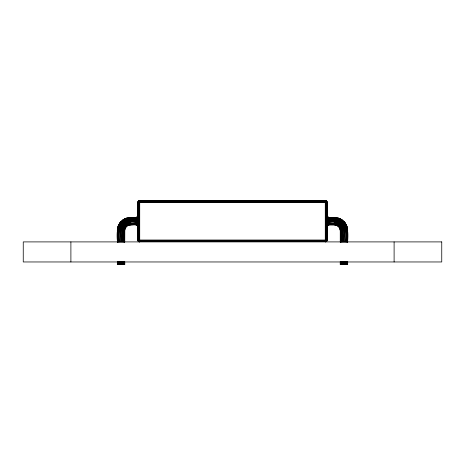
<?xml version="1.0" encoding="UTF-8"?>
<svg xmlns="http://www.w3.org/2000/svg" width="465" height="465" viewBox="0 0 465 465"><rect width="100%" height="100%" fill="white"/><g stroke="black" fill="none" stroke-linecap="round" stroke-linejoin="round"><path stroke-width="0.7" d="M124.818 229.727C125.207 227.065 127.718 224.816 130.444 224.979L130.444 217.457C123.405 217.324 117.145 223.584 117.279 230.617L124.806 230.617L124.748 242.143M117.5 228.571L117.337 242.143M124.748 230.617L124.87 229.739L117.442 228.559M139.5 241.788L139.082 240.021L139.082 202.409C140.261 199.485 138.407 200.328 137.873 202.409L137.843 240.021L138.093 240.963L139.082 241.788L139.721 241.788L139.721 200.531L139.395 200.56L138.279 201.2L137.843 202.409L327.157 202.409L326.721 201.2L325.605 200.56L325.279 200.531L325.279 241.788L326.488 241.463L327.157 240.021L327.127 202.409C326.651 200.305 324.715 199.578 325.919 202.409L325.919 240.021L325.5 241.788M325.913 241.788L326.883 240.963L327.127 240.021M137.843 215.574L137.843 226.856M327.157 226.856L327.598 225.38L329.04 224.752L335.474 224.822L338.706 226.472L340.351 229.704L340.421 242.143M137.843 215.661C137.384 219.038 132.438 216.975 130.444 217.51M327.157 226.775L327.598 225.583L328.714 224.95L334.556 224.921L337.142 225.542L339.165 227.269L340.252 230.617L340.252 242.143M137.843 216.33C136.675 219.986 131.182 216.998 128.462 218.114C116.855 219.91 116.738 233.029 117.784 242.143M327.157 226.1C327.831 222.944 332.603 225.13 334.556 224.473C337.84 224.409 340.764 227.333 340.7 230.617L340.7 242.143M137.843 216.893C136.466 220.265 131.235 217.382 128.526 218.486C117.238 220.114 117.052 233.442 118.162 242.143M327.157 225.537C328.028 222.59 332.609 224.828 334.556 224.095C338.043 224.031 341.141 227.135 341.077 230.617L341.077 242.143M137.843 217.591C136.187 220.573 131.316 217.876 128.596 218.945C117.535 220.555 117.622 233.697 118.627 242.143M327.157 224.845C328.296 222.2 332.585 224.409 334.556 223.636C338.288 223.566 341.612 226.885 341.543 230.617L341.543 242.143M340.194 230.617L347.721 230.617C347.797 224.328 342.845 218.521 336.614 217.62L335.439 225.048L334.556 224.979L334.556 217.457C332.562 216.952 327.616 219.05 327.157 215.661M137.843 218.393C135.838 220.869 131.438 218.492 128.677 219.474C117.872 221.061 118.284 233.994 119.162 242.143M327.157 224.037C328.633 221.817 332.51 223.863 334.556 223.095C338.578 223.02 342.153 226.6 342.077 230.617L342.077 242.143M137.843 219.288C135.449 221.102 131.595 219.236 128.77 220.061C118.25 221.631 119.023 234.325 119.755 242.143M327.157 223.148C332.649 220.416 342.926 222.973 342.67 230.617L342.67 242.143M327.186 226.531L327.831 225.42L329.04 224.979L329.04 217.457L327.831 217.016L327.157 215.574M338.625 218.097L336.3 225.252L337.113 225.595L340.531 218.887M325.39 241.788L325.605 202.409C324.541 199.904 326.796 200.334 327.046 202.409L327.046 240.021L326.808 240.963L325.884 241.788L326.907 240.021L326.907 202.409C326.413 200.485 324.797 199.148 326.215 202.409L326.215 240.021L325.599 241.788M117.982 226.571L119.842 222.915L121.179 221.352M124.579 242.143L124.579 230.617L125.219 227.955L126.997 225.874L129.526 224.822L136.286 224.775L137.402 225.38L137.843 226.519L137.169 225.42L135.96 224.979L135.96 217.457L137.169 217.016L137.814 215.9C136.908 219.771 131.118 216.725 128.421 217.841C116.68 219.654 116.407 232.878 117.506 242.143M137.843 220.236L127.34 221.055L124.533 222.485L122.312 224.711L120.511 229.047L120.389 242.143M327.157 222.194C333.481 220.166 343.402 222.462 343.304 230.617L343.304 242.143M337.869 226.054L342.292 219.968M338.543 226.629L343.862 221.311M343.821 221.352L345.158 222.915L339.119 227.304L339.584 228.059L346.286 224.642M325.692 241.788L326.488 240.021L326.488 202.409L326.052 200.967L325.279 200.531L326.203 200.967L326.721 202.409L326.721 240.021L325.767 241.788M339.921 228.879L347.076 226.554M139.61 241.788L139.395 202.409C140.465 199.904 138.21 200.339 137.954 202.409L137.954 240.021L138.192 240.963L139.087 241.788M139.401 241.788L138.785 240.021L138.785 202.409C140.192 199.16 138.593 200.479 138.093 202.409L138.093 240.021L138.477 241.23L139.169 241.788L138.117 240.963L137.873 240.021M340.13 229.739L347.558 228.559M139.401 200.56L325.599 200.56M139.087 200.642L325.913 200.642M138.785 200.781L326.215 200.781M138.512 200.967L326.488 200.967M138.279 201.2L326.721 201.2M138.093 201.467L326.907 201.467M137.954 201.769L327.046 201.769M137.873 202.083L327.127 202.083M137.843 221.218C133.182 221.346 127.427 220.148 123.795 223.973C119.046 228.763 121.754 236.267 121.04 242.143M327.157 221.218C331.818 221.346 337.573 220.148 341.205 223.973C345.954 228.763 343.246 236.267 343.961 242.143M137.843 240.021L327.157 240.021M137.873 240.347L327.127 240.347M137.954 240.667L327.046 240.667M138.093 240.963L326.907 240.963M138.279 241.23L326.721 241.23M138.512 241.463L326.488 241.463M138.785 241.649L326.215 241.649M117.279 264.469L124.806 264.469L124.748 261.592M347.721 264.469L340.194 264.469L340.252 261.592M334.556 217.457L336.614 217.62M117.924 226.554L125.079 228.879M118.715 224.642L125.416 228.059L125.881 227.304L119.796 222.88M139.233 241.788L138.279 240.021L138.279 202.409L138.617 201.2L139.721 200.531L138.948 200.967L138.512 202.409L138.512 240.021L139.308 241.788M121.138 221.311L126.457 226.629M122.708 219.968L127.131 226.054M345.158 222.915L347.018 226.571M124.469 218.887L127.887 225.595L128.7 225.252L126.375 218.097M327.157 220.236L337.66 221.055L340.467 222.485L342.693 224.711L344.489 229.047L344.612 242.143M137.843 222.194C131.519 220.166 121.597 222.462 121.696 230.617L121.696 242.143M327.157 219.288C329.551 221.102 333.405 219.236 336.23 220.061C346.75 221.631 345.977 234.325 345.245 242.143M137.843 223.148C132.351 220.416 122.074 222.973 122.33 230.617L122.33 242.143M327.157 218.393C329.162 220.869 333.562 218.492 336.323 219.474C347.128 221.061 346.716 233.994 345.838 242.143M137.843 224.037C136.367 221.817 132.49 223.863 130.444 223.095C126.422 223.02 122.847 226.6 122.923 230.617L122.923 242.143M128.387 217.62L129.561 225.048C131.88 225.409 137.175 223.194 137.843 226.775M327.157 217.591C328.813 220.573 333.684 217.876 336.404 218.945C347.465 220.555 347.378 233.697 346.373 242.143M137.843 224.845C136.704 222.2 132.415 224.409 130.444 223.636C126.713 223.566 123.388 226.885 123.458 230.617L123.458 242.143M327.157 216.893C328.534 220.265 333.765 217.382 336.474 218.486C347.762 220.114 347.948 233.442 346.838 242.143M137.843 225.537C136.972 222.59 132.391 224.828 130.444 224.095C126.957 224.031 123.859 227.135 123.922 230.617L123.922 242.143M327.157 216.33C328.325 219.986 333.818 216.998 336.538 218.114C348.146 219.91 348.262 233.029 347.216 242.143M137.843 226.1C137.169 222.944 132.397 225.13 130.444 224.473C127.16 224.409 124.236 227.333 124.3 230.617L124.3 242.143M327.157 215.917C328.174 219.765 333.847 216.725 336.579 217.841C348.32 219.654 348.593 232.878 347.495 242.143M347.5 228.571L347.721 242.143M394.105 241.905L394.105 261.964M347.721 261.592L347.663 264.469M347.495 261.592L347.495 264.469M347.216 261.592L347.216 264.469M346.838 261.592L346.838 264.469M346.373 261.592L346.373 264.469M345.838 261.592L345.838 264.469M345.245 261.592L345.245 264.469M344.612 261.592L344.612 264.469M343.961 261.592L343.961 264.469M343.304 261.592L343.304 264.469M342.67 261.592L342.67 264.469M342.077 261.592L342.077 264.469M341.543 261.592L341.543 264.469M341.077 261.592L341.077 264.469M340.7 261.592L340.7 264.469M340.421 261.592L340.421 264.469M328.714 217.428L328.714 225.008M328.395 217.341L328.395 225.089M328.098 217.202L328.098 225.229M327.831 217.016L327.831 225.42M327.598 216.783L327.598 225.647M327.412 216.516L327.412 225.92M327.273 216.219L327.273 226.217M137.588 216.516L137.588 225.92M137.402 216.783L137.402 225.647M137.169 217.016L137.169 225.42M136.902 217.202L136.902 225.229M136.605 217.341L136.605 225.089M136.286 217.428L136.286 225.008M124.579 261.592L124.579 264.469M124.3 261.592L124.3 264.469M123.922 261.592L123.922 264.469M123.458 261.592L123.458 264.469M122.923 261.592L122.923 264.469M122.33 261.592L122.33 264.469M121.696 261.592L121.696 264.469M121.04 261.592L121.04 264.469M120.389 261.592L120.389 264.469M119.755 261.592L119.755 264.469M119.162 261.592L119.162 264.469M118.627 261.592L118.627 264.469M118.162 261.592L118.162 264.469M117.784 261.592L117.784 264.469M117.506 261.592L117.506 264.469M117.337 261.592L117.337 264.469M70.895 241.905L70.895 261.964M441.75 241.905L23.25 241.905L23.25 261.964L441.75 261.964L441.75 241.905"/></g></svg>
